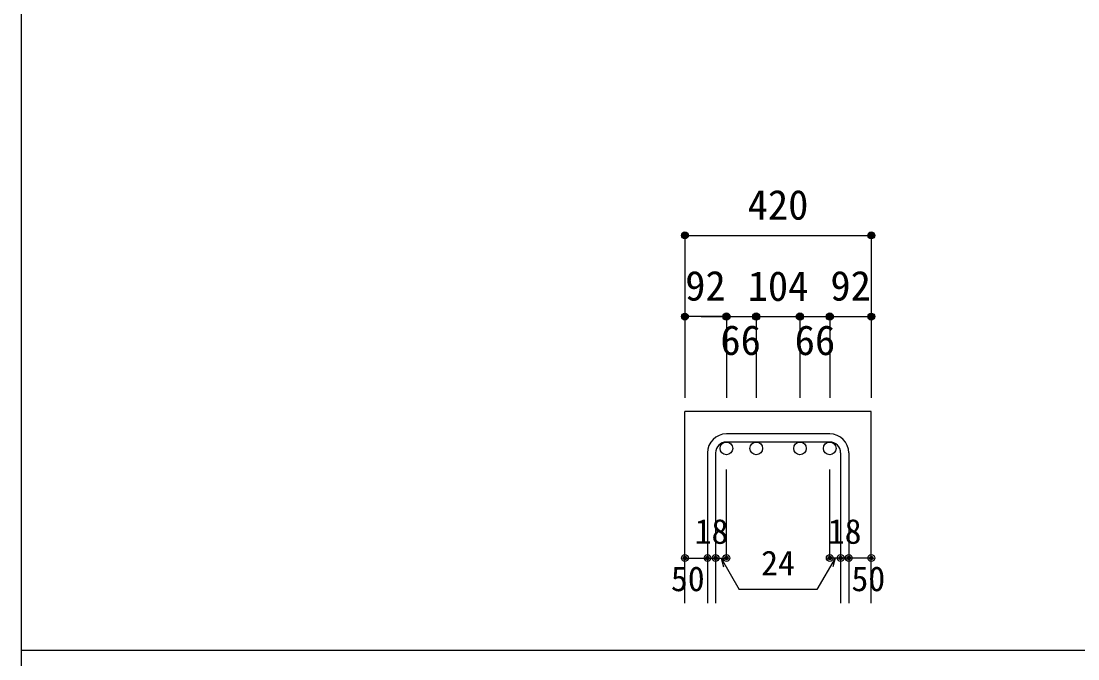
# Model space of a CAD drawing. Units: millimetres at full size, sheet at 1:30; some dimension numbers follow another scale. Extents: x -5973 to 5954, y -4195 to 4201.
# Drawn here: x -5973 to -3632, y -15 to 1398 of the extents above; entities that cross this region are included whole.
import ezdxf
from ezdxf.enums import TextEntityAlignment as Align

# ---------------------------------------------------------------- set-up
doc = ezdxf.new("R2010")
doc.units = ezdxf.units.MM
doc.header["$LTSCALE"] = 30
doc.header["$PDMODE"] = 32
doc.header["$PDSIZE"] = 15
for name, color, linetype in [('0-1_躯体線', 2, 'Continuous'), ('0-5_基礎梁筋', 7, 'Continuous'), ('0-6_スタラップ筋', 7, 'Continuous'), ('0-D_寸法', 4, 'Continuous'), ('F-0_枠', 6, 'Continuous')]:
    doc.layers.add(name, color=color, linetype=linetype)
doc.styles.add('ＭＳ ゴシック', font='')
doc.styles.get('ＭＳ ゴシック').set_extended_font_data('MS Gothic')

msp = doc.modelspace()

# ---------------------------------------------------------------- linework, layer by layer
at = {"layer": '0-1_躯体線'}
for p, q in [((-4502.3, 108.3), (-4502.3, 533.3)), ((-4089.3, 533.3), (-4502.3, 533.3)), ((-4089.3, 108.3), (-4089.3, 533.3))]:
    msp.add_line(p, q, dxfattribs=at)
at = {"layer": '0-5_基礎梁筋', "color": 3}
for centre in [(-4410.3, 451.3), (-4344.3, 451.3), (-4247.3, 451.3), (-4181.3, 451.3)]:
    msp.add_circle(centre, 14, dxfattribs=at)
at = {"layer": '0-6_スタラップ筋'}
for p, q in [((-4181.3, 483.3), (-4410.3, 483.3)), ((-4181.3, 465.3), (-4410.3, 465.3)), ((-4452.3, 441.3), (-4452.3, 108.3)), ((-4434.3, 441.3), (-4434.3, 108.3)), ((-4157.3, 441.3), (-4157.3, 108.3)), ((-4139.3, 441.3), (-4139.3, 108.3))]:
    msp.add_line(p, q, dxfattribs=at)
for centre, radius, start, end in [((-4410.3, 441.3), 42, 90, 180), ((-4181.3, 441.3), 42, 0, 90), ((-4410.3, 441.3), 24, 90, 180), ((-4181.3, 441.3), 24, 0, 90)]:
    msp.add_arc(centre, radius, start, end, dxfattribs=at)
at = {"layer": '0-D_寸法'}
for p, q in [((-4502.3, 923.3), (-4502.3, 743.3)), ((-4502.3, 923.3), (-4089.3, 923.3)), ((-4089.3, 923.3), (-4089.3, 743.3)), ((-4502.3, 743.3), (-4502.3, 563.3)), ((-4416.3, 743.3), (-4502.3, 743.3)), ((-4466.27, 743.3), (-4410.3, 743.3)), ((-4410.3, 743.3), (-4344.3, 743.3)), ((-4410.3, 743.3), (-4410.3, 563.3)), ((-4344.3, 743.3), (-4344.3, 563.3)), ((-4344.3, 743.3), (-4247.3, 743.3)), ((-4247.3, 743.3), (-4181.3, 743.3)), ((-4247.3, 743.3), (-4247.3, 563.3)), ((-4247.3, 743.3), (-4247.3, 563.3)), ((-4181.3, 743.3), (-4181.3, 563.3)), ((-4181.3, 743.3), (-4089.3, 743.3)), ((-4089.3, 743.3), (-4089.3, 563.3)), ((-4410.3, 208.3), (-4410.3, 404.39)), ((-4181.3, 208.3), (-4181.3, 404.39)), ((-4502.3, 208.3), (-4452.3, 208.3)), ((-4452.3, 208.3), (-4434.3, 208.3)), ((-4434.3, 208.3), (-4410.3, 208.3)), ((-4422.3, 208.3), (-4381.85, 138.24)), ((-4422.3, 208.3), (-4417.12, 188.98)), ((-4169.3, 208.3), (-4209.75, 138.24)), ((-4157.3, 208.3), (-4181.3, 208.3)), ((-4169.3, 208.3), (-4174.48, 188.98)), ((-4139.3, 208.3), (-4157.3, 208.3)), ((-4089.3, 208.3), (-4139.3, 208.3)), ((-4209.75, 138.24), (-4381.85, 138.24))]:
    msp.add_line(p, q, dxfattribs=at)
for centre, radius in [((-4502.3, 923.3), 7.2), ((-4502.3, 923.3), 6.4), ((-4502.3, 923.3), 5.6), ((-4502.3, 923.3), 4.8), ((-4502.3, 923.3), 4), ((-4502.3, 923.3), 3.2), ((-4502.3, 923.3), 2.4), ((-4502.3, 923.3), 1.6), ((-4502.3, 923.3), 0.8), ((-4089.3, 923.3), 7.2), ((-4089.3, 923.3), 6.4), ((-4089.3, 923.3), 5.6), ((-4089.3, 923.3), 4.8), ((-4089.3, 923.3), 4), ((-4089.3, 923.3), 3.2), ((-4089.3, 923.3), 2.4), ((-4089.3, 923.3), 1.6), ((-4089.3, 923.3), 0.8), ((-4502.3, 743.3), 7.2), ((-4502.3, 743.3), 6.4), ((-4410.3, 743.3), 8), ((-4410.3, 743.3), 7.2), ((-4410.3, 743.3), 6.4), ((-4344.3, 743.3), 8), ((-4344.3, 743.3), 7.2), ((-4344.3, 743.3), 6.4), ((-4247.3, 743.3), 8), ((-4247.3, 743.3), 7.2), ((-4247.3, 743.3), 6.4), ((-4181.3, 743.3), 8), ((-4181.3, 743.3), 7.2), ((-4181.3, 743.3), 6.4), ((-4089.3, 743.3), 7.2), ((-4089.3, 743.3), 6.4), ((-4502.3, 743.3), 5.6), ((-4502.3, 743.3), 4.8), ((-4502.3, 743.3), 4), ((-4502.3, 743.3), 3.2), ((-4502.3, 743.3), 2.4), ((-4502.3, 743.3), 1.6), ((-4502.3, 743.3), 0.8), ((-4410.3, 743.3), 5.6), ((-4410.3, 743.3), 4.8), ((-4410.3, 743.3), 4), ((-4410.3, 743.3), 3.2), ((-4410.3, 743.3), 2.4), ((-4410.3, 743.3), 1.6), ((-4410.3, 743.3), 0.8), ((-4344.3, 743.3), 5.6), ((-4344.3, 743.3), 4.8), ((-4344.3, 743.3), 4), ((-4344.3, 743.3), 3.2), ((-4344.3, 743.3), 2.4), ((-4344.3, 743.3), 1.6), ((-4344.3, 743.3), 0.8), ((-4247.3, 743.3), 5.6), ((-4247.3, 743.3), 4.8), ((-4247.3, 743.3), 4), ((-4247.3, 743.3), 3.2), ((-4247.3, 743.3), 2.4), ((-4247.3, 743.3), 1.6), ((-4247.3, 743.3), 0.8), ((-4181.3, 743.3), 5.6), ((-4181.3, 743.3), 4.8), ((-4181.3, 743.3), 4), ((-4181.3, 743.3), 3.2), ((-4181.3, 743.3), 2.4), ((-4181.3, 743.3), 1.6), ((-4181.3, 743.3), 0.8), ((-4089.3, 743.3), 5.6), ((-4089.3, 743.3), 4.8), ((-4089.3, 743.3), 4), ((-4089.3, 743.3), 3.2), ((-4089.3, 743.3), 2.4), ((-4089.3, 743.3), 1.6), ((-4089.3, 743.3), 0.8), ((-4502.3, 208.3), 4), ((-4502.3, 208.3), 3.6), ((-4502.3, 208.3), 3.2), ((-4502.3, 208.3), 2.8), ((-4452.3, 208.3), 4), ((-4452.3, 208.3), 3.6), ((-4452.3, 208.3), 3.2), ((-4452.3, 208.3), 2.8), ((-4434.3, 208.3), 4), ((-4434.3, 208.3), 3.6), ((-4434.3, 208.3), 3.2), ((-4434.3, 208.3), 2.8), ((-4410.3, 208.3), 4), ((-4410.3, 208.3), 3.6), ((-4410.3, 208.3), 3.2), ((-4410.3, 208.3), 2.8), ((-4181.3, 208.3), 4), ((-4181.3, 208.3), 3.6), ((-4181.3, 208.3), 3.2), ((-4181.3, 208.3), 2.8), ((-4157.3, 208.3), 4), ((-4157.3, 208.3), 3.6), ((-4157.3, 208.3), 3.2), ((-4157.3, 208.3), 2.8), ((-4139.3, 208.3), 4), ((-4139.3, 208.3), 3.6), ((-4139.3, 208.3), 3.2), ((-4139.3, 208.3), 2.8), ((-4089.3, 208.3), 4), ((-4089.3, 208.3), 3.6), ((-4089.3, 208.3), 3.2), ((-4089.3, 208.3), 2.8), ((-4502.3, 208.3), 2.4), ((-4502.3, 208.3), 2), ((-4502.3, 208.3), 1.6), ((-4502.3, 208.3), 1.2), ((-4502.3, 208.3), 0.8), ((-4502.3, 208.3), 0.4), ((-4452.3, 208.3), 2.4), ((-4452.3, 208.3), 2), ((-4452.3, 208.3), 1.6), ((-4452.3, 208.3), 1.2), ((-4452.3, 208.3), 0.8), ((-4452.3, 208.3), 0.4), ((-4434.3, 208.3), 2.4), ((-4434.3, 208.3), 2), ((-4434.3, 208.3), 1.6), ((-4434.3, 208.3), 1.2), ((-4434.3, 208.3), 0.8), ((-4434.3, 208.3), 0.4), ((-4410.3, 208.3), 2.4), ((-4410.3, 208.3), 2), ((-4410.3, 208.3), 1.6), ((-4410.3, 208.3), 1.2), ((-4410.3, 208.3), 0.8), ((-4410.3, 208.3), 0.4), ((-4181.3, 208.3), 2.4), ((-4181.3, 208.3), 2), ((-4181.3, 208.3), 1.6), ((-4181.3, 208.3), 1.2), ((-4181.3, 208.3), 0.8), ((-4181.3, 208.3), 0.4), ((-4157.3, 208.3), 2.4), ((-4157.3, 208.3), 2), ((-4157.3, 208.3), 1.6), ((-4157.3, 208.3), 1.2), ((-4157.3, 208.3), 0.8), ((-4157.3, 208.3), 0.4), ((-4139.3, 208.3), 2.4), ((-4139.3, 208.3), 2), ((-4139.3, 208.3), 1.6), ((-4139.3, 208.3), 1.2), ((-4139.3, 208.3), 0.8), ((-4139.3, 208.3), 0.4), ((-4089.3, 208.3), 2.4), ((-4089.3, 208.3), 2), ((-4089.3, 208.3), 1.6), ((-4089.3, 208.3), 1.2), ((-4089.3, 208.3), 0.8), ((-4089.3, 208.3), 0.4)]:
    msp.add_circle(centre, radius, dxfattribs=at)
at = {"layer": '0-D_寸法', "color": 7}
for p in [(-4502.3, 923.3), (-4502.3, 923.3), (-4089.3, 923.3), (-4089.3, 923.3), (-4502.3, 743.3), (-4410.3, 743.3), (-4410.3, 743.3), (-4344.3, 743.3), (-4344.3, 743.3), (-4247.3, 743.3), (-4247.3, 743.3), (-4181.3, 743.3), (-4181.3, 743.3), (-4089.3, 743.3), (-4502.3, 208.3), (-4452.3, 208.3), (-4434.3, 208.3), (-4410.3, 208.3), (-4410.3, 208.3), (-4181.3, 208.3), (-4181.3, 208.3), (-4157.3, 208.3), (-4139.3, 208.3), (-4089.3, 208.3)]:
    msp.add_point(p, dxfattribs=at)
at = {"layer": 'F-0_枠'}
msp.add_line((-5972.88, 4201.15), (-5972.88, -4195.24), dxfattribs=at)
at = {"layer": 'F-0_枠', "color": 2}
msp.add_line((3723.6, 2.95), (-5972.88, 2.95), dxfattribs=at)

# ---------------------------------------------------------------- texts
at = {"layer": '0-D_寸法', "style": 'ＭＳ ゴシック'}
for s, height, p in [('420', 65.98, (-4363.3, 938.3)), ('92', 65.98, (-4501.59, 758.99)), ('104', 65.98, (-4363.3, 758.3)), ('92', 65.98, (-4180.01, 758.99)), ('66', 65.98, (-4423.73, 638.43)), ('66', 65.98, (-4259.05, 638.26)), ('18', 54.99, (-4480.8, 223.3)), ('18', 54.99, (-4185.8, 223.3)), ('24', 54.99, (-4333.3, 153.24)), ('50', 54.99, (-4533.3, 118.3)), ('50', 54.99, (-4133.3, 118.3))]:
    msp.add_text(s, height=height, dxfattribs=at).set_placement(p, align=Align.BOTTOM_LEFT)

doc.saveas('drawing.dxf')
